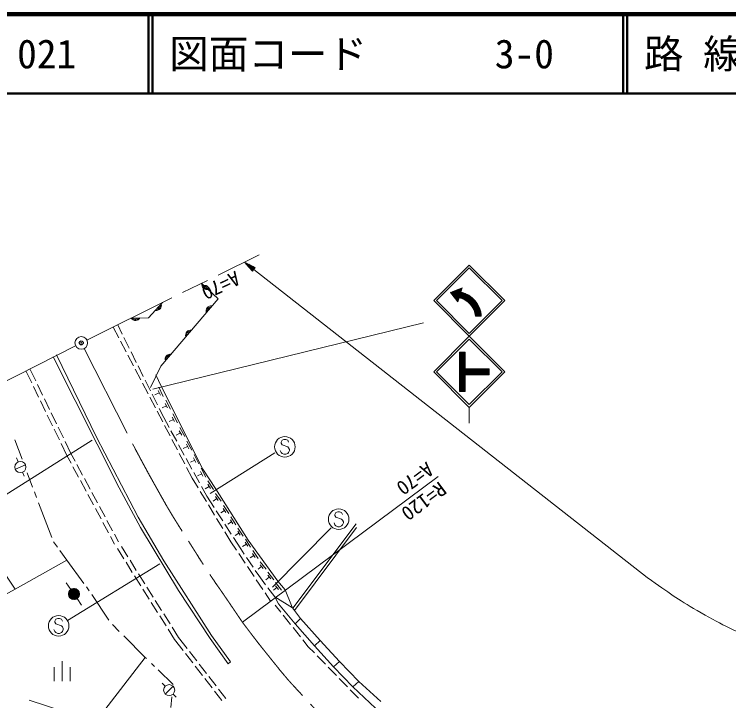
# Model space of a CAD drawing. Units: millimetres, scale not verified. Extents: x 40000 to 680000, y 20000 to 380000.
# Drawn here: x 100787 to 191092, y 293242 to 380000 of the extents above; entities that cross this region are included whole.
import ezdxf
from ezdxf.enums import TextEntityAlignment as Align

# ---------------------------------------------------------------- set-up
doc = ezdxf.new("R2010")
doc.units = ezdxf.units.MM
doc.header["$LTSCALE"] = 1000
doc.header["$PDMODE"] = 32
doc.header["$PDSIZE"] = 500
doc.linetypes.add('CHAIN', pattern=[18.5, 12, -1.5, 3.5, -1.5])
for name, color, linetype, lineweight in [('M-BGD', 7, 'Continuous', 13), ('M-BMK', 2, 'CHAIN', 13), ('M-BMK-SRVR', 3, 'Continuous', 13), ('M-STR-HTXT', 7, 'Continuous', 13), ('M-STR-STRC', 7, 'Continuous', 13), ('M-STR-STRD', 7, 'Continuous', 13), ('M-TTL', 2, 'Continuous', 140), ('M-TTL-LINE', 7, 'Continuous', 50)]:
    doc.layers.add(name, color=color, linetype=linetype, lineweight=lineweight)
doc.layers.add('M-OTRS', color=6, linetype='Continuous')
doc.layers.add('M-TTL-TXT', color=7, linetype='Continuous')
doc.styles.add('ＭＳ ゴシック', font='')
doc.styles.get('ＭＳ ゴシック').set_extended_font_data('MS Gothic')

msp = doc.modelspace()

# ---------------------------------------------------------------- linework, layer by layer
at = {"layer": 'M-BGD'}
for p, q in [((113285, 340468), (113989, 339122)), ((113856, 340751), (114431, 339589)), ((114221, 338679), (114916, 337349)), ((114653, 339141), (115319, 337797)), ((115148, 336906), (115843, 335577)), ((115541, 337349), (116208, 336005)), ((102760, 335175), (103498, 333655)), ((116074, 335134), (116769, 333805)), ((116430, 335557), (117096, 334213)), ((102254, 334918), (102992, 333398)), ((118687, 334448), (119364, 333008)), ((117001, 333362), (117696, 332032)), ((117318, 333765), (117984, 332421)), ((103210, 332948), (103865, 331598)), ((103716, 333205), (104371, 331856)), ((118962, 332459), (119249, 331879)), ((119050, 332864), (119625, 331703)), ((119364, 333008), (124613, 322510)), ((117928, 331589), (118623, 330260)), ((118206, 331973), (118872, 330629)), ((119106, 332169), (118555, 331920)), ((104083, 331149), (104738, 329799)), ((104590, 331406), (105245, 330056)), ((120012, 330528), (119467, 330267)), ((119861, 330815), (120162, 330241)), ((119940, 331222), (120542, 330075)), ((118854, 329817), (119549, 328488)), ((119094, 330181), (119669, 329020)), ((104957, 329349), (105612, 328000)), ((105463, 329606), (106118, 328257)), ((119669, 329020), (120351, 327780)), ((120903, 328804), (120360, 328538)), ((120750, 329089), (121056, 328519)), ((120825, 329497), (121437, 328356)), ((119781, 328045), (120476, 326715)), ((105830, 327550), (106485, 326201)), ((106337, 327807), (106992, 326458)), ((120591, 327342), (121314, 326027)), ((121798, 327085), (121255, 326819)), ((121645, 327370), (121951, 326800)), ((121720, 327778), (122332, 326637)), ((100837, 326203), (101762, 323776)), ((107210, 326008), (107948, 324488)), ((120708, 326272), (121403, 324943)), ((122615, 326059), (123227, 324918)), ((106703, 325751), (107441, 324230)), ((121554, 325589), (122276, 324274)), ((122693, 325366), (122150, 325100)), ((122540, 325651), (122846, 325081)), ((107441, 324230), (107962, 323263)), ((107948, 324488), (108468, 323520)), ((121634, 324500), (122329, 323171)), ((123510, 324340), (124122, 323199)), ((101291, 323414), (101078, 323920)), ((122517, 323836), (123239, 322521)), ((123588, 323647), (123046, 323381)), ((123435, 323932), (123741, 323362)), ((102205, 323047), (100920, 322492)), ((108199, 322822), (108909, 321501)), ((108705, 323079), (109415, 321758)), ((122561, 322727), (123265, 321381)), ((124406, 322621), (125018, 321480)), ((124613, 322510), (126222, 320054)), ((101834, 322124), (102047, 321618)), ((102426, 322033), (103108, 320243)), ((123480, 322083), (124202, 320768)), ((124483, 321928), (123941, 321662)), ((124330, 322213), (124636, 321643)), ((109146, 321061), (109856, 319740)), ((109652, 321318), (110363, 319997)), ((123265, 321381), (124027, 320128)), ((125233, 320606), (125591, 320067)), ((125269, 321019), (125986, 319941)), ((124287, 319701), (125067, 318420)), ((124443, 320330), (125124, 319090)), ((125412, 320336), (124897, 320020)), ((126222, 320054), (130371, 313535)), ((103343, 319629), (103605, 318941)), ((110093, 319299), (110803, 317978)), ((110599, 319556), (111310, 318235)), ((125124, 319090), (126049, 317653)), ((126400, 318798), (125929, 318483)), ((126222, 319044), (126578, 318552)), ((126240, 319432), (126952, 318449)), ((103863, 318264), (105542, 313860)), ((125327, 317993), (126107, 316711)), ((127239, 317910), (127894, 316896)), ((111040, 317538), (111750, 316217)), ((111547, 317795), (112257, 316474)), ((126320, 317233), (127132, 315972)), ((127364, 317272), (126880, 316983)), ((127200, 317525), (127528, 317018)), ((126366, 316284), (127146, 315003)), ((128101, 316102), (128417, 315587)), ((128148, 316485), (128781, 315457)), ((111987, 315776), (112698, 314455)), ((112494, 316033), (113204, 314712)), ((127403, 315551), (128215, 314290)), ((128259, 315844), (127768, 315567)), ((136003, 304929), (144017, 315607)), ((113441, 314272), (113961, 313304)), ((127406, 314576), (128168, 313323)), ((129190, 314421), (128707, 314130)), ((129025, 314674), (129355, 314168)), ((129062, 315058), (129722, 314047)), ((136189, 304662), (144028, 315143)), ((112934, 314015), (113455, 313047)), ((128485, 313870), (129410, 312434)), ((130003, 313649), (130663, 312638)), ((130371, 313535), (134096, 308370)), ((105743, 313332), (106236, 312647)), ((113820, 312464), (114642, 311156)), ((114326, 312721), (115149, 311413)), ((128168, 313323), (128871, 312274)), ((130131, 313011), (129648, 312720)), ((129966, 313264), (130296, 312758)), ((97520, 312350), (100907, 307354)), ((106549, 312213), (107426, 310995)), ((129150, 311858), (129985, 310612)), ((129410, 312434), (129851, 311778)), ((131072, 311602), (130589, 311311)), ((130907, 311854), (131237, 311349)), ((130944, 312239), (131604, 311228)), ((100907, 307354), (107426, 310995)), ((107426, 310995), (109572, 308071)), ((114908, 310733), (115707, 309463)), ((115415, 310990), (116213, 309720)), ((130130, 311363), (130966, 310118)), ((131866, 310808), (132616, 309862)), ((130263, 310197), (131098, 308950)), ((132052, 310185), (131598, 309851)), ((131864, 310421), (132239, 309948)), ((115973, 309040), (116771, 307770)), ((116479, 309297), (117278, 308027)), ((131245, 309703), (131685, 309048)), ((131685, 309048), (132551, 307900)), ((133020, 308863), (132566, 308529)), ((132832, 309100), (133208, 308627)), ((132834, 309486), (133584, 308540)), ((107926, 307302), (107357, 308124)), ((131376, 308535), (132211, 307289)), ((133804, 308162), (134554, 307217)), ((134096, 308370), (135027, 307270)), ((94726, 303968), (100907, 307354)), ((107628, 306797), (108254, 307423)), ((107628, 306655), (108396, 307423)), ((107651, 306537), (108514, 307400)), ((107673, 306983), (108068, 307378)), ((107689, 306433), (108618, 307362)), ((108699, 306136), (107733, 307102)), ((107739, 306342), (108709, 307312)), ((108781, 306196), (107794, 307183)), ((107801, 306262), (108789, 307250)), ((108852, 306266), (107864, 307254)), ((107872, 306192), (108859, 307179)), ((108912, 306347), (107945, 307315)), ((107954, 306133), (108918, 307097)), ((108962, 306438), (108036, 307365)), ((109000, 306542), (108140, 307402)), ((109021, 306662), (108260, 307424)), ((109020, 306805), (108403, 307422)), ((108971, 306996), (108594, 307373)), ((109902, 307621), (110257, 307137)), ((117037, 307347), (117836, 306077)), ((117544, 307604), (118342, 306334)), ((132852, 307501), (133718, 306353)), ((133990, 307539), (133536, 307205)), ((133802, 307776), (134177, 307303)), ((135027, 307270), (135811, 305277)), ((108382, 306029), (107627, 306784)), ((108237, 306032), (107630, 306640)), ((108503, 306050), (107647, 306905)), ((108607, 306086), (107684, 307010)), ((108042, 306086), (107684, 306444)), ((108047, 306084), (108967, 307004)), ((108152, 306048), (109003, 306899)), ((108274, 306029), (109023, 306777)), ((108420, 306033), (109018, 306631)), ((108621, 306093), (108959, 306430)), ((108723, 306151), (109292, 305329)), ((110604, 306665), (112750, 303417)), ((132489, 306873), (133192, 305824)), ((133718, 306353), (135959, 304984)), ((133718, 306353), (134181, 305492)), ((118102, 305653), (118900, 304384)), ((118608, 305911), (119407, 304641)), ((133771, 305308), (134459, 304446)), ((134181, 305492), (136297, 302952)), ((135811, 305277), (135959, 304984)), ((135959, 304984), (136975, 303629)), ((119166, 303960), (119965, 302690)), ((119673, 304217), (120471, 302948)), ((134771, 304056), (135707, 302884)), ((136297, 302952), (136975, 303629)), ((136975, 303629), (139430, 300835)), ((113209, 302889), (114041, 301981)), ((120737, 302524), (121560, 301216)), ((136297, 302952), (138753, 300158)), ((120231, 302267), (121053, 300959)), ((136019, 302493), (136955, 301321)), ((117332, 298718), (114623, 301428)), ((121053, 300959), (122113, 299596)), ((121560, 301216), (122620, 299853)), ((137268, 300930), (137955, 300069)), ((138753, 300158), (139430, 300835)), ((139430, 300835), (141885, 298210)), ((137955, 300069), (138716, 299289)), ((138753, 300158), (141123, 297533)), ((122420, 299201), (123341, 298017)), ((122926, 299458), (123847, 298274)), ((139065, 298931), (140112, 297857)), ((106837, 295728), (106837, 298228)), ((111067, 290590), (117332, 298718)), ((117332, 298718), (117498, 298558)), ((141123, 297533), (141885, 298210)), ((141885, 298210), (144341, 295670)), ((105837, 295728), (105837, 297478)), ((107837, 295728), (107837, 297478)), ((118133, 297945), (118513, 297577)), ((118962, 297144), (120881, 295291)), ((123647, 297622), (124568, 296438)), ((124154, 297879), (125075, 296695)), ((140461, 297499), (141508, 296425)), ((141123, 297533), (143579, 294993)), ((125381, 296300), (126302, 295116)), ((119864, 295069), (119472, 295453)), ((124875, 296043), (125796, 294859)), ((141857, 296067), (142904, 294993)), ((143579, 294993), (144341, 295670)), ((144341, 295670), (147135, 293130)), ((120849, 295083), (119879, 294074)), ((126103, 294464), (127023, 293280)), ((126609, 294721), (127530, 293537)), ((143253, 294635), (144300, 293561)), ((143579, 294993), (146457, 292284)), ((120582, 292401), (120718, 293717)), ((120864, 294089), (121256, 293704)), ((102685, 293300), (111067, 290590))]:
    msp.add_line(p, q, dxfattribs=at)
for points in [[(124466, 346004), (126547, 344051), (119298, 335518), (118014, 332834)], [(115528, 341579), (117763, 341653), (119536, 343563)]]:
    msp.add_lwpolyline(points, dxfattribs=at)
for centre in [(101562, 322769), (108324, 306727), (120364, 294579)]:
    msp.add_circle(centre, 700, dxfattribs=at)
for centre, radius, start, end in [((125146, 345852), 654, 169.58187, 284.02371), ((125146, 345852), 523, 179.39311, 274.21247), ((125146, 345852), 392, 201.26956, 252.33602), ((118736, 343222), 654, 259.92094, 14.36278), ((118736, 343222), 523, 269.73218, 4.55154), ((118736, 343222), 392, 291.60863, 342.67509), ((125686, 342491), 654, 82.4331, 196.87494), ((125686, 342491), 523, 92.24434, 187.0637), ((125686, 342491), 392, 114.12079, 165.18725), ((116116, 341953), 654, 214.66403, 329.10587), ((116116, 341953), 523, 224.47527, 319.29463), ((116116, 341953), 392, 246.35172, 297.41818), ((123097, 339442), 654, 82.4331, 196.87494), ((123097, 339442), 523, 92.24434, 187.0637), ((123097, 339442), 392, 114.12079, 165.18725), ((120507, 336394), 654, 82.4331, 196.87494), ((120507, 336394), 523, 92.24434, 187.0637), ((120507, 336394), 392, 114.12079, 165.18725)]:
    msp.add_arc(centre, radius, start, end, dxfattribs=at)
at = {"layer": 'M-BMK'}
for p, q in [((109967, 338826), (131724, 349598)), ((108537, 338108), (72089, 319602)), ((109610, 337756), (116051, 325110))]:
    msp.add_line(p, q, dxfattribs=at)
for points in [[(116051, 325110), (117352, 322688), (117682, 322059), (118770, 320127), (119493, 318844), (119882, 318116), (120645, 316856), (121584, 315304), (122147, 314457), (123118, 312925), (123962, 311592), (124421, 310836), (125291, 309519), (126065, 308349), (126530, 307716), (127320, 306557), (128221, 305235), (128502, 304818), (129619, 303166)], [(129619, 303166), (131195, 301083), (131610, 300530), (132942, 298883), (134150, 297389), (134793, 296520), (136100, 295110), (140251, 290634), (142547, 288070), (147125, 284032), (149773, 281696), (151315, 280449), (154132, 278319), (157057, 276107), (158741, 274923), (161810, 272914), (166311, 269966), (168013, 269143), (173771, 266082)]]:
    msp.add_open_spline(points, degree=3, knots=[0, 0, 0, 0, 1, 1, 1, 2, 2, 2, 3, 3, 3, 4, 4, 4, 5, 5, 5, 6, 6, 6, 6], dxfattribs=at)
at = {"layer": 'M-BMK-SRVR'}
msp.add_line((129619, 303166), (154385, 321587), dxfattribs=at)
msp.add_circle((109250, 338471), 800, dxfattribs=at)
at = {"layer": 'M-OTRS'}
msp.add_point((109250, 338471), dxfattribs=at)
at = {"layer": 'M-STR-HTXT'}
for p, q in [((129884, 348680), (130880, 347519)), ((129884, 348680), (131250, 347992)), ((129884, 348680), (131065, 347756)), ((131028, 347708), (130084, 348448)), ((131102, 347803), (130157, 348543)), ((130283, 348216), (130991, 347661)), ((130431, 348405), (131139, 347850)), ((130954, 347614), (130482, 347984)), ((130681, 347752), (130917, 347567)), ((131176, 347897), (130704, 348267)), ((130880, 347519), (131250, 347992)), ((130977, 348130), (131213, 347945)), ((131065, 347756), (180796, 308827))]:
    msp.add_line(p, q, dxfattribs=at)
for points, knots in [([(76628, 316046), (78431, 312535), (78901, 311622), (80415, 308817), (81974, 305930), (82874, 304327), (84503, 301480), (85575, 299606), (86211, 298577), (87313, 296721), (88090, 295413), (88517, 294676), (89316, 293381), (89793, 292608), (90081, 292188), (90561, 291417), (91317, 290201), (91713, 289503), (92469, 288288), (93549, 286553), (94182, 285599), (95304, 283891), (97213, 280985), (98309, 279375), (100276, 276508), (102575, 273159), (103334, 272103), (106259, 268001)], [0, 0, 0, 0, 1, 1, 1, 2, 2, 2, 3, 3, 3, 4, 4, 4, 5, 5, 5, 6, 6, 6, 7, 7, 7, 8, 8, 8, 9, 9, 9, 9]), ([(237255, 294872), (233106, 294436), (231891, 294317), (228439, 294242), (224796, 294163), (222744, 294219), (219115, 294549), (215848, 294847), (214025, 295155), (210810, 295813), (207599, 296470), (205809, 296915), (202680, 297891), (199476, 298889), (197701, 299536), (194624, 300877), (191614, 302189), (189939, 302979), (187106, 304640), (184555, 306136), (183680, 306747), (180796, 308827)], [0, 0, 0, 0, 1, 1, 1, 2, 2, 2, 3, 3, 3, 4, 4, 4, 5, 5, 5, 6, 6, 6, 7, 7, 7, 7])]:
    msp.add_open_spline(points, degree=3, knots=knots, dxfattribs=at)
at = {"layer": 'M-STR-STRC'}
for p, q in [((153801, 343809), (158301, 348309)), ((154154, 343809), (158301, 347956)), ((162801, 343809), (158301, 348309)), ((162447, 343809), (158301, 347956)), ((157394, 345407), (155924, 344843)), ((156064, 344661), (156446, 345043)), ((156125, 344581), (156676, 345131)), ((156187, 344501), (156905, 345219)), ((156248, 344421), (157135, 345307)), ((157059, 344165), (156255, 344970)), ((156310, 344341), (157364, 345395)), ((157251, 344115), (156357, 345009)), ((156372, 344261), (157336, 345226)), ((156433, 344181), (157270, 345018)), ((157469, 344038), (156459, 345048)), ((157737, 343911), (156562, 345087)), ((158206, 343585), (156664, 345126)), ((159790, 342142), (156766, 345166)), ((159759, 342314), (156868, 345205)), ((157252, 344962), (156970, 345244)), ((157286, 345070), (157072, 345283)), ((157321, 345177), (157175, 345323)), ((157228, 344887), (157394, 345407)), ((157355, 345284), (157277, 345362)), ((157389, 345391), (157379, 345401)), ((155924, 344843), (156836, 343658)), ((155941, 344821), (155987, 344867)), ((156910, 343890), (155948, 344852)), ((156002, 344741), (156217, 344955)), ((156944, 343998), (156051, 344891)), ((156978, 344105), (156153, 344930)), ((156876, 343783), (156285, 344374)), ((156495, 344101), (157270, 344877)), ((156556, 344022), (157383, 344849)), ((156618, 343942), (157492, 344816)), ((156679, 343862), (157599, 344781)), ((156836, 343658), (157001, 344177)), ((157112, 344153), (157702, 344743)), ((157223, 344123), (157803, 344702)), ((157331, 344089), (157901, 344659)), ((159715, 342499), (157359, 344855)), ((157435, 344052), (157996, 344613)), ((157535, 344010), (158089, 344564)), ((159654, 342702), (157562, 344794)), ((157632, 343966), (158179, 344513)), ((157725, 343918), (158267, 344460)), ((159568, 342929), (157789, 344708)), ((157816, 343867), (158353, 344404)), ((157903, 343813), (158437, 344346)), ((157988, 343756), (158518, 344286)), ((159441, 343198), (158058, 344581)), ((158069, 343696), (158597, 344224)), ((158148, 343634), (158674, 344160)), ((158224, 343568), (158749, 344093)), ((159214, 343566), (158426, 344354)), ((153801, 343809), (158301, 339309)), ((154154, 343809), (158301, 339662)), ((156741, 343782), (156938, 343979)), ((156841, 343676), (156758, 343760)), ((156802, 343702), (156872, 343772)), ((158297, 343500), (158822, 344024)), ((158301, 339662), (162447, 343809)), ((158301, 339309), (162801, 343809)), ((158368, 343429), (158892, 343954)), ((158436, 343356), (158961, 343881)), ((159810, 341980), (158445, 343345)), ((158501, 343279), (159027, 343805)), ((158563, 343200), (159091, 343728)), ((158623, 343118), (159153, 343649)), ((158679, 343033), (159213, 343567)), ((158733, 342946), (159271, 343483)), ((158784, 342855), (159326, 343397)), ((158831, 342761), (159379, 343309)), ((158875, 342664), (159430, 343218)), ((159793, 341856), (158771, 342877)), ((159652, 341855), (158898, 342609)), ((158916, 342563), (159478, 343125)), ((158953, 342459), (159524, 343030)), ((159511, 341855), (158975, 342391)), ((158987, 342351), (159567, 342931)), ((159016, 342239), (159608, 342831)), ((159041, 342122), (159645, 342727)), ((159061, 342001), (159680, 342620)), ((159076, 341874), (159712, 342510)), ((159197, 341855), (159740, 342398)), ((159339, 341855), (159765, 342281)), ((159370, 341855), (159025, 342199)), ((159228, 341855), (159057, 342026)), ((159087, 341854), (159076, 341865)), ((159821, 341856), (159077, 341854)), ((159481, 341855), (159787, 342161)), ((159622, 341855), (159804, 342037)), ((159764, 341856), (159817, 341908)), ((118296, 332620), (152504, 340994)), ((153801, 334809), (158301, 339309)), ((154155, 334809), (158301, 338955)), ((162801, 334809), (158301, 339309)), ((162448, 334809), (158301, 338955)), ((157050, 337308), (157050, 332308)), ((157050, 337308), (157800, 337308)), ((157050, 337246), (157112, 337308)), ((157050, 337105), (157254, 337308)), ((157050, 336963), (157395, 337308)), ((157050, 336822), (157537, 337308)), ((157050, 336681), (157678, 337308)), ((157800, 336548), (157050, 337298)), ((157050, 336539), (157800, 337289)), ((157800, 336407), (157050, 337157)), ((157050, 336398), (157800, 337148)), ((157800, 336265), (157050, 337015)), ((157050, 336256), (157800, 337006)), ((157800, 336124), (157050, 336874)), ((157050, 336115), (157800, 336865)), ((157800, 336690), (157182, 337308)), ((157800, 336831), (157323, 337308)), ((157800, 336972), (157464, 337308)), ((157800, 337114), (157606, 337308)), ((157800, 337255), (157747, 337308)), ((157800, 337308), (157800, 335183)), ((157800, 335982), (157050, 336732)), ((157050, 335973), (157800, 336723)), ((157800, 335841), (157050, 336591)), ((157050, 335832), (157800, 336582)), ((157800, 335700), (157050, 336450)), ((157050, 335691), (157800, 336441)), ((157800, 335558), (157050, 336308)), ((157050, 335549), (157800, 336299)), ((157800, 335417), (157050, 336167)), ((157050, 335408), (157800, 336158)), ((157800, 335275), (157050, 336025)), ((157050, 335266), (157800, 336016)), ((158501, 334433), (157050, 335884)), ((157050, 335125), (157800, 335875)), ((158360, 334433), (157050, 335743)), ((157050, 334983), (157800, 335733)), ((158218, 334433), (157050, 335601)), ((157050, 334842), (157800, 335592)), ((158077, 334433), (157050, 335460)), ((157050, 334701), (157800, 335451)), ((157935, 334433), (157050, 335318)), ((157050, 334559), (157800, 335309)), ((157050, 334418), (157816, 335183)), ((157050, 334276), (157957, 335183)), ((157050, 334135), (158099, 335183)), ((157050, 333994), (158240, 335183)), ((157050, 333852), (158381, 335183)), ((157050, 333711), (158523, 335183)), ((157800, 334427), (157050, 335177)), ((157800, 334285), (157050, 335035)), ((157800, 335183), (160800, 335183)), ((158642, 334433), (157892, 335183)), ((157914, 334433), (158664, 335183)), ((158784, 334433), (158034, 335183)), ((158056, 334433), (158806, 335183)), ((158925, 334433), (158175, 335183)), ((158197, 334433), (158947, 335183)), ((159067, 334433), (158317, 335183)), ((158339, 334433), (159089, 335183)), ((159208, 334433), (158458, 335183)), ((158480, 334433), (159230, 335183)), ((159349, 334433), (158599, 335183)), ((158621, 334433), (159371, 335183)), ((159491, 334433), (158741, 335183)), ((158763, 334433), (159513, 335183)), ((159632, 334433), (158882, 335183)), ((158904, 334433), (159654, 335183)), ((159774, 334433), (159024, 335183)), ((159046, 334433), (159796, 335183)), ((159915, 334433), (159165, 335183)), ((159187, 334433), (159937, 335183)), ((160057, 334433), (159307, 335183)), ((159329, 334433), (160079, 335183)), ((160198, 334433), (159448, 335183)), ((159470, 334433), (160220, 335183)), ((160339, 334433), (159589, 335183)), ((159611, 334433), (160361, 335183)), ((160481, 334433), (159731, 335183)), ((159753, 334433), (160503, 335183)), ((160622, 334433), (159872, 335183)), ((159894, 334433), (160644, 335183)), ((160764, 334433), (160014, 335183)), ((160036, 334433), (160786, 335183)), ((160800, 334538), (160155, 335183)), ((160177, 334433), (160800, 335057)), ((160800, 334680), (160297, 335183)), ((160800, 334821), (160438, 335183)), ((160800, 334962), (160579, 335183)), ((160800, 335104), (160721, 335183)), ((160800, 335183), (160800, 334433)), ((153801, 334809), (158301, 330308)), ((154155, 334809), (158301, 330662)), ((157800, 334144), (157050, 334894)), ((157800, 334003), (157050, 334753)), ((157800, 333861), (157050, 334611)), ((157800, 333720), (157050, 334470)), ((157800, 333578), (157050, 334328)), ((157050, 333569), (157800, 334319)), ((157800, 333437), (157050, 334187)), ((157050, 333428), (157800, 334178)), ((157800, 334433), (160800, 334433)), ((157800, 334433), (157800, 332308)), ((158301, 330662), (162448, 334809)), ((158301, 330309), (162801, 334809)), ((160319, 334433), (160800, 334915)), ((160460, 334433), (160800, 334774)), ((160601, 334433), (160800, 334632)), ((160743, 334433), (160800, 334491)), ((157800, 333295), (157050, 334045)), ((157050, 333286), (157800, 334036)), ((157800, 333154), (157050, 333904)), ((157050, 333145), (157800, 333895)), ((157800, 333013), (157050, 333763)), ((157050, 333004), (157800, 333754)), ((157800, 332871), (157050, 333621)), ((157050, 332862), (157800, 333612)), ((157800, 332730), (157050, 333480)), ((157050, 332721), (157800, 333471)), ((157800, 332588), (157050, 333338)), ((157050, 332579), (157800, 333329)), ((157800, 332447), (157050, 333197)), ((157050, 332438), (157800, 333188)), ((157798, 332308), (157050, 333056)), ((157656, 332308), (157050, 332914)), ((157515, 332308), (157050, 332773)), ((157373, 332308), (157050, 332631)), ((157232, 332308), (157050, 332490)), ((157090, 332308), (157050, 332348)), ((157062, 332308), (157800, 333046)), ((157203, 332308), (157800, 332905)), ((157345, 332308), (157800, 332764)), ((157486, 332308), (157800, 332622)), ((157628, 332308), (157800, 332481)), ((157769, 332308), (157800, 332339)), ((157050, 332308), (157800, 332308)), ((158301, 330308), (158301, 328308)), ((99317, 318996), (110623, 326190)), ((134638, 326159), (134519, 325922)), ((134874, 326277), (134638, 326159)), ((135110, 326277), (134874, 326277)), ((135347, 326159), (135110, 326277)), ((135465, 325922), (135347, 326159)), ((134519, 325922), (134519, 325804)), ((134519, 325804), (134638, 325568)), ((134638, 325568), (135347, 325331)), ((135347, 325331), (135465, 325213)), ((135465, 325213), (135583, 324977)), ((125544, 319431), (133706, 324576)), ((134519, 324622), (134401, 324859)), ((134638, 324504), (134519, 324622)), ((134874, 324386), (134638, 324504)), ((135110, 324386), (134874, 324386)), ((135347, 324504), (135110, 324386)), ((135465, 324622), (135347, 324504)), ((135583, 324859), (135465, 324622)), ((135583, 324977), (135583, 324859)), ((141436, 317012), (141318, 316775)), ((141673, 317130), (141436, 317012)), ((141909, 317130), (141673, 317130)), ((142146, 317012), (141909, 317130)), ((142264, 316775), (142146, 317012)), ((141318, 316775), (141318, 316657)), ((141318, 316657), (141436, 316421)), ((141436, 316421), (142146, 316185)), ((142146, 316185), (142264, 316066)), ((141318, 315475), (141200, 315712)), ((141436, 315357), (141318, 315475)), ((141673, 315239), (141436, 315357)), ((141909, 315239), (141673, 315239)), ((142146, 315357), (141909, 315239)), ((142264, 315475), (142146, 315357)), ((142264, 316066), (142382, 315830)), ((142382, 315712), (142264, 315475)), ((142382, 315830), (142382, 315712)), ((133426, 307582), (140825, 315105)), ((119174, 310554), (107510, 303370)), ((106040, 303530), (105922, 303294)), ((106277, 303648), (106040, 303530)), ((106513, 303648), (106277, 303648)), ((106749, 303530), (106513, 303648)), ((106868, 303294), (106749, 303530)), ((105922, 303294), (105922, 303175)), ((105922, 303175), (106040, 302939)), ((106040, 302939), (106749, 302703)), ((106749, 302703), (106868, 302584)), ((106868, 302584), (106986, 302348)), ((105922, 301994), (105804, 302230)), ((106040, 301875), (105922, 301994)), ((106277, 301757), (106040, 301875)), ((106513, 301757), (106277, 301757)), ((106749, 301875), (106513, 301757)), ((106868, 301994), (106749, 301875)), ((106986, 302230), (106868, 301994)), ((106986, 302348), (106986, 302230))]:
    msp.add_line(p, q, dxfattribs=at)
for centre in [(134992, 325331), (141791, 316185), (106395, 302703)]:
    msp.add_circle(centre, 1300, dxfattribs=at)
for radius, start, end in [(2586, 4.73997, 78.83443), (3327, 3.70323, 77.37188)]:
    msp.add_arc((156501, 341641), radius, start, end, dxfattribs=at)
at = {"layer": 'M-STR-STRD'}
for p, q in [((106107, 336978), (111176, 326571)), ((114040, 320163), (105714, 336721)), ((111176, 326571), (116433, 316447)), ((116739, 315144), (114040, 320163)), ((116433, 316447), (119692, 310905)), ((121563, 307191), (116739, 315144)), ((119692, 310905), (125736, 301490)), ((125539, 301118), (121563, 307191)), ((127837, 297915), (125539, 301118)), ((125736, 301490), (128124, 298151)), ((128124, 298151), (127837, 297915))]:
    msp.add_line(p, q, dxfattribs=at)
at = {"layer": 'M-TTL'}
msp.add_line((680000, 380000), (40000, 380000), dxfattribs=at)
at = {"layer": 'M-TTL-LINE'}
for p, q in [((117750, 380000), (117750, 370000)), ((118250, 380000), (118250, 370000)), ((177750, 380000), (177750, 370000)), ((178250, 380000), (178250, 370000)), ((40000, 370000), (680000, 370000))]:
    msp.add_line(p, q, dxfattribs=at)

# ---------------------------------------------------------------- texts
at = {"layer": 'M-BMK-SRVR', "style": 'ＭＳ ゴシック'}
for s, rotation, p in [('A=70', 205.496, (129142, 346796)), ('A=70', 216.641, (153444, 322784)), ('R=120', 216.641, (155061, 320307))]:
    msp.add_text(s, height=1833, rotation=rotation, dxfattribs=at).set_placement(p, align=Align.MIDDLE_LEFT)
at = {"layer": 'M-TTL-TXT', "style": 'ＭＳ ゴシック'}
for s, p in [('021', (101142, 375000)), ('図面コード', (120380, 375000)), ('3-0', (161521, 375000)), ('路 線 名', (180380, 375000))]:
    msp.add_text(s, height=3666, dxfattribs=at).set_placement(p, align=Align.MIDDLE_LEFT)

doc.saveas('drawing.dxf')
